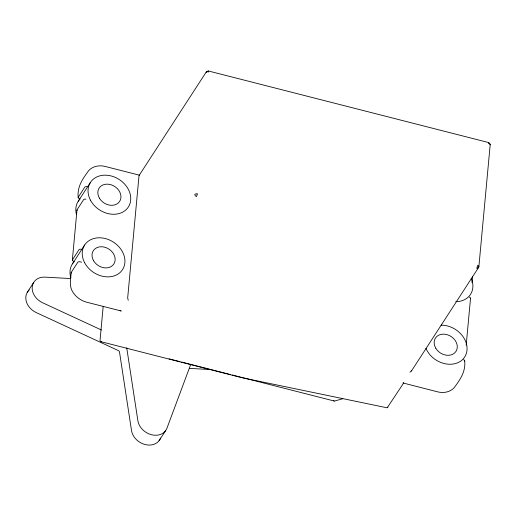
<?xml version="1.0" encoding="UTF-8"?>
<svg xmlns="http://www.w3.org/2000/svg" width="516" height="516" viewBox="0 0 516 516"><rect width="100%" height="100%" fill="white"/><g stroke="black" fill="none" stroke-linecap="round" stroke-linejoin="round"><path stroke-width="0.77" d="M71.189 272.571C70.795 278.517 69.125 284.922 71.976 290.553C74.904 296.255 80.277 300.428 86.424 302.144L121.299 311.019M72.35 260.051L77 209.967M78.161 197.447C77.155 186.495 82.573 178.988 88.72 170.583C92.841 166.1 99.369 164.991 105.096 166.423L139.63 175.234L138.998 175.917L127.671 297.99L128.252 300.299M103.2 306.317L100.014 340.625L100.614 341.586L242.127 377.757L387.2 407.821L403.744 382.885M464.723 360.865C465.729 371.817 460.311 379.325 454.164 387.729C450.042 392.212 443.515 393.321 437.787 391.889L403.035 382.975M466.18 345.159L470.534 298.261M471.985 282.613L472.566 276.35M478.874 266.682L490.2 144.609M387.858 407.105L387.71 407.608M411.6 370.507L409.988 372.255M190.688 364.554L166.965 428.183A15.815 12.687 33 0 1 151.472 434.724A15.815 12.687 33 0 1 137.882 420.759L126.723 347.81M78.251 201.227L90.487 182.361M27.271 292.327L33.637 282.516M72.446 263.831L84.682 244.965M139.139 175.421L206.484 71.627M159.089 440.709L165.449 430.899M411.362 371.146L478.467 267.662M403.615 383.027L403.254 383.072M342.817 398.713L334.452 401.08L232.187 374.971M70.705 278.563L45.015 277.131A15.815 12.687 33 0 0 32.198 286.986A15.815 12.687 33 0 0 42.641 302.782L101.42 329.988M189.333 368.372L211.005 369.579M100.955 341.708L101.355 341.766M208.38 70.976L488.762 142.59M81.605 262.192L80.161 261.825A1.883 1.038 5.3 0 0 77.774 262.309L71.285 272.313A1.883 1.038 5.3 0 0 71.376 273.112M169.113 358.859L180.013 361.645M181.567 362.038L230.626 374.571M120.899 310.954L120.086 310.432M334.2 401.029L333.446 400.59M441.135 325.17A22.594 18.118 33 0 1 466.296 343.301A22.594 18.118 33 0 1 452.629 364.109A22.594 18.118 33 0 1 425.926 348.319M76.497 214.695A22.594 18.118 33 0 1 80.096 198.957M471.198 278.201A22.594 18.118 33 0 1 455.783 301.666M70.873 277.924A22.594 18.118 33 0 1 74.285 261.56M73.614 261.186A1.883 1.038 5.3 0 1 72.453 259.793L78.935 249.789A1.883 1.038 5.3 0 1 81.322 249.299M469.27 297.126A1.883 1.038 5.3 0 1 470.431 298.519M79.419 198.583A1.883 1.038 5.3 0 1 78.258 197.189L84.74 187.192A1.883 1.038 5.3 0 1 87.127 186.702M77.181 210.509A1.883 1.038 5.3 0 1 77.097 209.709L83.579 199.711A1.883 1.038 5.3 0 1 85.966 199.221M463.465 359.723A1.883 1.038 5.3 0 1 464.626 361.123M160.599 437.994A15.815 12.687 33 0 1 145.106 444.534A15.815 12.687 33 0 1 131.516 430.57L119.512 352.073A1.883 1.509 33 0 0 118.28 350.545L36.275 312.593A15.815 12.687 33 0 1 29.257 289.928M435.749 348.171A12.236 9.817 33 0 0 455.796 351.66A12.236 9.817 33 0 0 445.624 334.323A12.236 9.817 33 0 0 435.749 348.171M99.427 198.183A12.236 9.817 33 0 0 119.467 201.672A12.236 9.817 33 0 0 109.295 184.335A12.236 9.817 33 0 0 99.427 198.183M90.468 200.169A22.594 18.118 33 0 0 127.446 208.27A22.594 18.118 33 0 0 110.282 175.743A22.594 18.118 33 0 0 90.468 200.169M93.615 260.78A12.236 9.817 33 0 0 113.662 264.276A12.236 9.817 33 0 0 103.49 246.932A12.236 9.817 33 0 0 93.615 260.78M84.663 262.767A22.594 18.118 33 0 0 121.634 270.874A22.594 18.118 33 0 0 104.471 238.347A22.594 18.118 33 0 0 84.663 262.767M197.235 193.932A1.883 1.038 5.3 0 0 194.848 194.422A1.883 1.509 33 0 0 196.48 196.441A1.883 0.439 -75.7 0 0 197.235 193.932M208.561 71.859A1.883 0.439 -75.7 0 0 208.096 71.234A1.883 1.509 33 0 0 206.174 72.35A1.883 1.038 5.3 0 1 208.561 71.859M476.855 268.056A1.883 0.439 -75.7 0 0 477.616 265.546A1.883 1.038 5.3 0 1 478.777 266.94A1.883 1.509 33 0 1 476.855 268.056M488.942 143.474A1.883 0.439 -75.7 0 0 488.471 142.848A1.883 1.509 33 0 1 490.103 144.867A1.883 1.038 5.3 0 0 488.942 143.474"/></g></svg>
